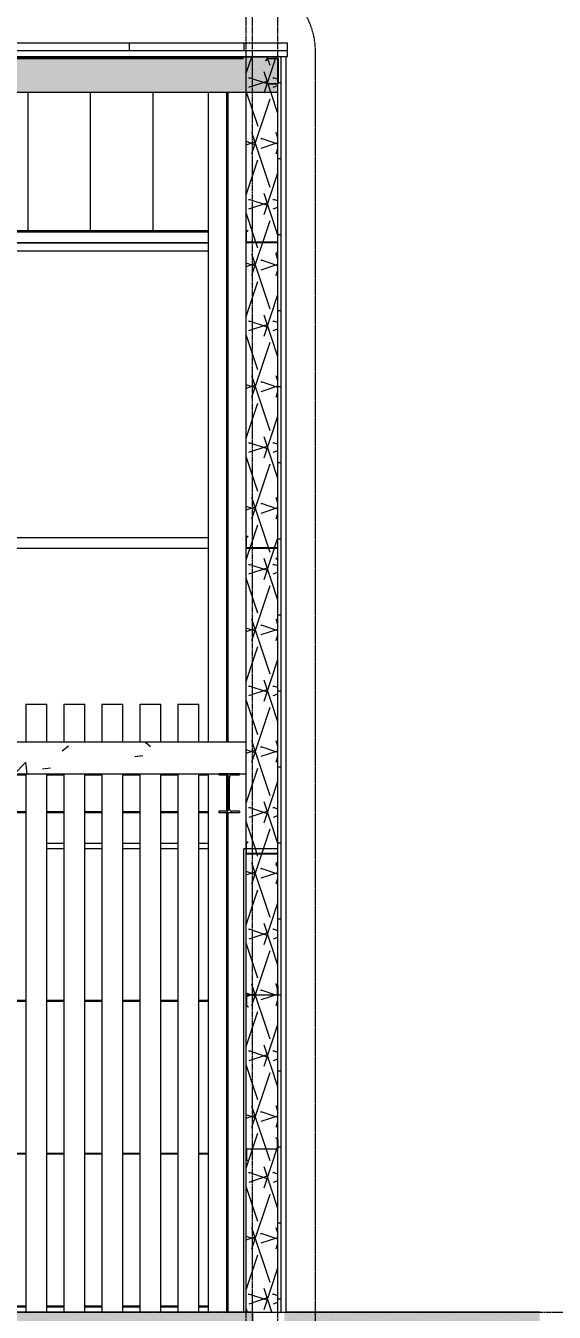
# Model space of a CAD drawing. Header units: inches. Extents: x 21386 to 98546, y -290 to 853.
# Drawn here: x 26201.8 to 26368.6, y 0 to 406.1 of the extents above; entities that cross this region are included whole.
import ezdxf

# ---------------------------------------------------------------- set-up
doc = ezdxf.new("R2010")
doc.units = ezdxf.units.IN
doc.header["$MEASUREMENT"] = 0
for name, pattern in [('Dash Dot 3_16_', [0.3125, 0.1875, -0.0625, 0, -0.0625]), ('Grid Line 1_2_', [0.875, 0.5, -0.125, 0.125, -0.125]), ('Hidden 1_8_', [0.1875, 0.125, -0.0625])]:
    doc.linetypes.add(name, pattern=pattern)
for name, color, linetype, lineweight in [('A-ANNO-SYMB', 150, 'Continuous', 9), ('A-CLNG', 13, 'Continuous', 13), ('A-CLNG-PATT', 13, 'Continuous', 25), ('A-FLOR', 192, 'Continuous', 13), ('A-FLOR-LEVL', 51, 'Continuous', 9), ('A-FLOR-PATT', 8, 'Continuous', 25), ('A-ROOF', 132, 'Continuous', 13), ('A-ROOF-PATT', 132, 'Continuous', 13), ('A-WALL', 113, 'Continuous', 13), ('A-WALL-PATT', 111, 'Continuous', 25), ('C-TOPO', 7, 'Continuous', 13), ('E-POWR-CNDT', 130, 'Continuous', 13), ('S-BEAM', 12, 'Continuous', 13), ('S-COLS', 52, 'Continuous', 13), ('S-GRID', 1, 'Continuous', 9)]:
    doc.layers.add(name, color=color, linetype=linetype, lineweight=lineweight)
doc.styles.add('Arial_1', font='arial.ttf', dxfattribs={"height": 23.60479})
pattern_1 = [(50, (22097.104, 100.19), (55.0854, -4.81984), [5.76, -63.36]), (355, (22097.104, 100.19), (-10.6557, 57.7685), [4.608, -50.688]), (100.451, (22101.695, 99.787), (44.4295, 52.94866), [4.895, -53.848]), (46.184, (22097.104, 115.55), (81.9644, -12.7121), [8.64, -95.04]), (96.636, (22103.935, 114.49), (71.7815, 74.8124), [7.343, -80.772]), (351.184, (22097.1, 115.55), (71.782, 74.8124), [6.912, -76.032]), (21, (22104.784, 111.71), (45.84207, -30.92146), [5.76, -63.36]), (326, (22104.784, 111.71), (18.6871, 55.6915), [4.608, -50.688]), (71.451, (22108.605, 109.13), (64.5289, 24.7701), [4.895, -53.848]), (37.5, (22097.104, 100.189), (0.93389, 25.56682), [2.534, -47.539, 2.534, -48.922, -50.88]), (37.5, (22097.104, 100.189), (0.93389, 25.56682), [-101.53, 2.534, -48.346]), (7.5, (22097.104, 100.19), (20.20404, 30.2913), [2.534, -26.803, 2.534, -46.387, -19.392]), (7.5, (22097.104, 100.19), (20.20404, 30.2913), [-78.259, 2.534, -16.858]), (327.5, (22079.978, 100.19), (40.99778, -1.7324), [2.534, -16.666, 2.534, -57.37, -79.488]), (327.5, (22079.978, 100.19), (40.99778, -1.7324), [-79.104, 2.534, -76.954]), (317.5, (22072.298, 100.19), (44.78888, 7.68784), [2.534, -22.426, 2.534, -37.248, -56.448]), (317.5, (22072.298, 100.19), (44.78888, 7.68784), [-64.742, 2.534, -53.914])]
pattern_2 = [(45, (22097.104, 100.19), (-19.00703, 19.00703), []), (45, (22097.104, 128.99), (-19.00703, 19.00703), [])]
pattern_3 = [(161.57, (22098.064, 101.149), (-7.6802237, -0.0009796), [0, -54.643, 6.067, 0]), (18.43, (22096.144, 101.149), (-7.6802237, 0.0009796), [0, -54.643, 6.067, 0]), (108.43, (22098.064, 101.149), (3.8382953, -19.2013653), [18.211, -42.499]), (71.57, (22096.144, 101.149), (3.8382953, 19.2013653), [18.211, -42.499])]
pattern_4 = [(0, (22097.104, 100.19), (0, 24), []), (90, (22097.104, 100.19), (-24, 1e-15), [])]

# ---------------------------------------------------------------- blocks, each defined once
blk = doc.blocks.new('Struct_Xcel_Sports Complex_rvt-1-Building Section - East_West looking North')
at = {"layer": 'A-FLOR-PATT', "lineweight": 9}
h = blk.add_hatch(dxfattribs=at)
h.set_pattern_fill('FP_15', color=256, style=0, pattern_type=2)
h.set_pattern_definition(pattern_1)
h.paths.add_polyline_path([(22772.64, -6), (26273.39, -6), (26273.39, 0), (22772.64, 0), (22772.64, -1.69)], flags=0)
at = {"layer": 'A-FLOR', "color": 7}
for q in [(22772.64, 0), (26273.39, -6)]:
    blk.add_line((26273.39, 0), q, dxfattribs=at)
blk = doc.blocks.new('Girt_Z - 10_D-1351983-Building Section - East_West looking North')
at = {"layer": 'S-BEAM', "lineweight": 9}
h = blk.add_hatch(dxfattribs=at)
h.set_pattern_fill('FP_1', color=8, style=0, pattern_type=2)
h.set_pattern_definition(pattern_2)
h.paths.add_polyline_path([(22819.61, 395.63), (26270.39, 395.63), (26270.39, 395.74), (22783.52, 395.74), (22783.52, 395.63), (22802.07, 395.63)], flags=0)
at = {"layer": 'S-BEAM', "color": 7}
for p, q in [((26270.39, 395.74), (22783.52, 395.74)), ((26270.39, 395.63), (22783.52, 395.63)), ((26270.39, 395.74), (26270.39, 395.63))]:
    blk.add_line(p, q, dxfattribs=at)
blk = doc.blocks.new('W-Wide Flange - W12X26-1530486-Building Section - East_West looking North')
at = {"layer": 'S-BEAM', "lineweight": 9}
h = blk.add_hatch(dxfattribs=at)
h.set_pattern_fill('FP_1', color=8, style=0, pattern_type=2)
h.set_pattern_definition(pattern_2)
h.paths.add_polyline_path([(26262.77, 157.78), (26269.26, 157.78), (26269.26, 158.16), (26262.77, 158.16)], flags=0)
h.paths.add_polyline_path([(26265.39, 169.6), (26269.26, 169.62), (26269.26, 170), (26262.77, 170), (26262.77, 169.62), (26265.22, 169.62)], flags=0)
h.paths.add_polyline_path([(26265.39, 158.18), (26266.47, 158.25), (26266.22, 158.5), (26266.13, 158.84), (26266.19, 169.2), (26266.33, 169.42), (26266.64, 169.6), (26265.56, 169.53), (26265.84, 169.2), (26265.9, 168.94), (26265.88, 158.67), (26265.7, 158.36), (26265.56, 158.25)], flags=0)
at = {"layer": 'S-BEAM', "color": 7}
for p, q in [((26269.26, 170), (26262.77, 170)), ((26262.77, 170), (26262.77, 169.62)), ((26262.77, 169.62), (26265.22, 169.62)), ((26265.9, 168.94), (26265.9, 158.84)), ((26266.13, 158.84), (26266.13, 168.94)), ((26266.81, 169.62), (26269.26, 169.62)), ((26269.26, 169.62), (26269.26, 170)), ((26265.22, 158.16), (26262.77, 158.16)), ((26262.77, 158.16), (26262.77, 157.78)), ((26262.77, 157.78), (26269.26, 157.78)), ((26269.26, 158.16), (26266.81, 158.16)), ((26269.26, 158.16), (26269.26, 157.78))]:
    blk.add_line(p, q, dxfattribs=at)
for centre, start, end in [((26265.22, 168.94), 0, 90), ((26266.81, 168.94), 90, 180), ((26265.22, 158.84), 270, 0), ((26266.81, 158.84), 180, 270)]:
    blk.add_arc(centre, 0.684, start, end, dxfattribs=at)
blk = doc.blocks.new('Girt_Z - 10_D-1223956-Building Section - East_West looking North')
at = {"layer": 'S-BEAM', "color": 8, "lineweight": 9}
for p, q in [((25985.89, 244.56), (26259.39, 244.56)), ((25985.89, 241.19), (26259.39, 241.19))]:
    blk.add_line(p, q, dxfattribs=at)
blk = doc.blocks.new('Girt_Z - 10_D-1772157-Building Section - East_West looking North')
at = {"layer": 'S-BEAM', "color": 8, "lineweight": 9}
for p, q in [((25985.89, 341.54), (26259.39, 341.54)), ((25985.89, 341.06), (26259.39, 341.06)), ((25985.89, 337.69), (26259.39, 337.69)), ((25985.89, 337.61), (26259.39, 337.61))]:
    blk.add_line(p, q, dxfattribs=at)
blk = doc.blocks.new('Girt_Z - 10_D-1223970-Building Section - East_West looking North')
at = {"layer": 'S-BEAM', "color": 7}
for p, q in [((26271.96, 148.54), (26271.39, 148.06)), ((26271.39, 148.06), (26271.39, 144.69)), ((26271.5, 148.01), (26272.04, 148.46)), ((26271.5, 144.87), (26271.5, 148.01)), ((26272.04, 148.46), (26271.96, 148.54)), ((26271.39, 144.69), (26281.2, 144.69)), ((26281.2, 144.8), (26271.58, 144.8)), ((26281.28, 144.61), (26281.28, 141.72)), ((26281.39, 141.67), (26281.39, 144.61)), ((26281.28, 141.72), (26280.75, 141.27)), ((26280.75, 141.27), (26280.82, 141.19)), ((26281.39, 141.67), (26280.82, 141.19))]:
    blk.add_line(p, q, dxfattribs=at)
for centre, radius, start, end in [((26271.58, 144.88), 0.0782, 183.0424, 270), ((26281.2, 144.61), 0.188, 0, 90), ((26281.2, 144.61), 0.0782, 2.1227, 90)]:
    blk.add_arc(centre, radius, start, end, dxfattribs=at)
blk = doc.blocks.new('Girt_Z - 10_D-1223971-Building Section - East_West looking North')
at = {"layer": 'S-BEAM', "lineweight": 9}
h = blk.add_hatch(dxfattribs=at)
h.set_pattern_fill('FP_1', color=8, style=0, pattern_type=2)
h.set_pattern_definition(pattern_2)
h.paths.add_polyline_path([(26280.82, 237.69), (26281.39, 238.17), (26281.39, 241.11), (26281.28, 241.11), (26281.28, 238.22), (26280.75, 237.77)], flags=0)
h.paths.add_polyline_path([(26271.39, 241.19), (26271.5, 241.37), (26271.5, 244.51), (26272.04, 244.96), (26271.96, 245.04), (26271.39, 244.56)], flags=0)
h.paths.add_polyline_path([(26276.25, 241.19), (26281.2, 241.19), (26281.2, 241.3), (26271.58, 241.3), (26271.39, 241.19)], flags=0)
at = {"layer": 'S-BEAM', "color": 7}
for p, q in [((26271.96, 245.04), (26271.39, 244.56)), ((26271.39, 244.56), (26271.39, 241.19)), ((26271.5, 244.51), (26272.04, 244.96)), ((26271.5, 241.37), (26271.5, 244.51)), ((26272.04, 244.96), (26271.96, 245.04)), ((26271.39, 241.19), (26281.2, 241.19)), ((26281.2, 241.3), (26271.58, 241.3)), ((26281.28, 241.11), (26281.28, 238.22)), ((26281.39, 238.17), (26281.39, 241.11)), ((26281.28, 238.22), (26280.75, 237.77)), ((26280.75, 237.77), (26280.82, 237.69)), ((26281.39, 238.17), (26280.82, 237.69))]:
    blk.add_line(p, q, dxfattribs=at)
for centre, radius, start, end in [((26271.58, 241.38), 0.0782, 183.0424, 270), ((26281.2, 241.11), 0.187, 360, 90), ((26281.2, 241.11), 0.0782, 2.1227, 90)]:
    blk.add_arc(centre, radius, start, end, dxfattribs=at)
blk = doc.blocks.new('Girt_C - 8_D-1405508-Building Section - East_West looking North')
at = {"layer": 'S-BEAM', "lineweight": 9}
h = blk.add_hatch(dxfattribs=at)
h.set_pattern_fill('FP_1', color=8, style=0, pattern_type=2)
h.set_pattern_definition(pattern_2)
h.paths.add_polyline_path([(26277.94, 387.74), (26281.26, 387.74), (26281.26, 387.84), (26278, 387.84), (26277.55, 388.38), (26277.46, 388.31)], flags=0)
h.paths.add_polyline_path([(26281.34, 387.92), (26281.44, 387.92), (26281.44, 395.55), (26281.34, 395.55), (26281.34, 388.92)], flags=0)
h.paths.add_polyline_path([(26277.55, 395.1), (26278, 395.63), (26281.26, 395.63), (26281.26, 395.74), (26277.94, 395.74), (26277.46, 395.17)], flags=0)
at = {"layer": 'S-BEAM', "color": 7}
for p, q in [((26277.94, 395.74), (26277.46, 395.17)), ((26277.55, 395.1), (26277.46, 395.17)), ((26278, 395.63), (26277.55, 395.1)), ((26277.94, 395.74), (26281.26, 395.74)), ((26281.26, 395.63), (26278, 395.63)), ((26281.34, 387.92), (26281.34, 395.55)), ((26281.44, 395.55), (26281.44, 387.92)), ((26277.46, 388.31), (26277.55, 388.38)), ((26277.94, 387.74), (26277.46, 388.31)), ((26278, 387.84), (26277.55, 388.38)), ((26281.26, 387.74), (26277.94, 387.74)), ((26278, 387.84), (26281.26, 387.84))]:
    blk.add_line(p, q, dxfattribs=at)
at = {"layer": 'S-BEAM', "color": 8, "lineweight": 9}
blk.add_line((26281.44, 395.55), (26281.44, 395.99), dxfattribs=at)
at = {"layer": 'S-BEAM', "color": 7, "flags": 128}
for points in [[(26281.26, 395.74), (26281.33, 395.73), (26281.39, 395.69), (26281.43, 395.63), (26281.44, 395.55)], [(26281.34, 395.55), (26281.33, 395.59), (26281.3, 395.62), (26281.26, 395.63)], [(26281.44, 387.92), (26281.43, 387.85), (26281.39, 387.79), (26281.33, 387.75), (26281.26, 387.74)], [(26281.26, 387.84), (26281.3, 387.86), (26281.33, 387.88), (26281.34, 387.92)]]:
    blk.add_lwpolyline(points, dxfattribs=at)
blk = doc.blocks.new('Girt_Z - 10_D-1223979-Building Section - East_West looking North')
at = {"layer": 'S-BEAM', "color": 7}
for p, q in [((26271.96, 341.54), (26271.39, 341.06)), ((26271.5, 341.01), (26272.04, 341.46)), ((26272.04, 341.46), (26271.96, 341.54)), ((26271.39, 341.06), (26271.39, 337.69)), ((26271.39, 337.69), (26281.2, 337.69)), ((26271.5, 337.87), (26271.5, 341.01)), ((26281.2, 337.8), (26271.58, 337.8)), ((26281.28, 337.61), (26281.28, 334.72)), ((26281.39, 334.67), (26281.39, 337.61)), ((26281.28, 334.72), (26280.75, 334.27)), ((26280.75, 334.27), (26280.82, 334.19)), ((26281.39, 334.67), (26280.82, 334.19))]:
    blk.add_line(p, q, dxfattribs=at)
for centre, radius, start, end in [((26271.58, 337.88), 0.0782, 183.0424, 270), ((26281.2, 337.61), 0.187, 360, 90), ((26281.2, 337.61), 0.0782, 2.1227, 90)]:
    blk.add_arc(centre, radius, start, end, dxfattribs=at)
blk = doc.blocks.new('Girt_Z - 10_D-1239982-Building Section - East_West looking North')
at = {"layer": 'S-BEAM', "lineweight": 9}
h = blk.add_hatch(dxfattribs=at)
h.set_pattern_fill('FP_1', color=8, style=0, pattern_type=2)
h.set_pattern_definition(pattern_2)
h.paths.add_polyline_path([(26271.96, 96.32), (26272.04, 96.41), (26271.5, 96.86), (26271.5, 100), (26271.39, 100.18), (26271.39, 96.8)], flags=0)
h.paths.add_polyline_path([(26271.58, 100.07), (26281.2, 100.07), (26281.2, 100.18), (26271.39, 100.18)], flags=0)
h.paths.add_polyline_path([(26281.28, 100.25), (26281.39, 100.26), (26281.39, 103.2), (26280.82, 103.68), (26280.75, 103.59), (26281.28, 103.14)], flags=0)
at = {"layer": 'S-BEAM', "color": 7}
for p, q in [((26280.75, 103.59), (26280.82, 103.68)), ((26281.28, 103.14), (26280.75, 103.59)), ((26281.39, 103.2), (26280.82, 103.68)), ((26281.28, 100.25), (26281.28, 103.14)), ((26281.39, 103.2), (26281.39, 100.26)), ((26271.39, 96.8), (26271.39, 100.18)), ((26271.39, 100.18), (26281.2, 100.18)), ((26271.5, 100), (26271.5, 96.86)), ((26281.2, 100.07), (26271.58, 100.07)), ((26271.96, 96.32), (26271.39, 96.8)), ((26271.5, 96.86), (26272.04, 96.41)), ((26272.04, 96.41), (26271.96, 96.32))]:
    blk.add_line(p, q, dxfattribs=at)
for centre, radius, start, end in [((26271.58, 99.99), 0.0782, 90, 176.9576), ((26281.2, 100.26), 0.188, 270, 0), ((26281.2, 100.26), 0.0782, 270, 357.8773)]:
    blk.add_arc(centre, radius, start, end, dxfattribs=at)
blk = doc.blocks.new('Girt_Z - 10_D-1236892-Building Section - East_West looking North')
at = {"layer": 'S-BEAM', "lineweight": 9}
h = blk.add_hatch(dxfattribs=at)
h.set_pattern_fill('FP_1', color=8, style=0, pattern_type=2)
h.set_pattern_definition(pattern_2)
h.paths.add_polyline_path([(26271.96, 47.7), (26272.04, 47.78), (26271.5, 48.23), (26271.5, 51.37), (26271.39, 51.55), (26271.39, 48.18)], flags=0)
h.paths.add_polyline_path([(26281.2, 51.45), (26281.2, 51.55), (26271.39, 51.55), (26271.58, 51.45)], flags=0)
h.paths.add_polyline_path([(26281.28, 51.63), (26281.39, 51.63), (26281.39, 54.57), (26280.82, 55.05), (26280.75, 54.97), (26281.28, 54.52)], flags=0)
at = {"layer": 'S-BEAM', "color": 7}
for p, q in [((26280.75, 54.97), (26280.82, 55.05)), ((26281.28, 54.52), (26280.75, 54.97)), ((26281.39, 54.57), (26280.82, 55.05)), ((26281.28, 51.63), (26281.28, 54.52)), ((26281.39, 54.57), (26281.39, 51.63)), ((26271.39, 48.18), (26271.39, 51.55)), ((26271.39, 51.55), (26281.2, 51.55)), ((26271.5, 51.37), (26271.5, 48.23)), ((26281.2, 51.45), (26271.58, 51.45)), ((26271.96, 47.7), (26271.39, 48.18)), ((26271.5, 48.23), (26272.04, 47.78)), ((26272.04, 47.78), (26271.96, 47.7))]:
    blk.add_line(p, q, dxfattribs=at)
for centre, radius, start, end in [((26271.58, 51.37), 0.0782, 90, 176.9576), ((26281.2, 51.63), 0.187, 270, 360), ((26281.2, 51.63), 0.0782, 270, 357.8773)]:
    blk.add_arc(centre, radius, start, end, dxfattribs=at)
blk = doc.blocks.new('W-Wide Flange-Column - B1_I-1389345-Building Section - East_West looking North')
at = {"layer": 'S-COLS', "color": 8, "linetype": 'Hidden 1_8_', "lineweight": 9}
for p, q in [((26265.23, 180), (26265.23, 385.02)), ((26265.55, 385.02), (26265.55, 180)), ((26265.23, 158.16), (26265.23, 169.62)), ((26265.55, 169.53), (26265.55, 158.25)), ((26265.23, 0), (26265.23, 157.78)), ((26265.55, 157.78), (26265.55, 0))]:
    blk.add_line(p, q, dxfattribs=at)
blk = doc.blocks.new('W-Wide Flange - W12X22-1624375-Building Section - East_West looking North')
at = {"layer": 'S-BEAM', "color": 8, "lineweight": 9}
for p, q in [((26201.8, 169.57), (25985.89, 169.57)), ((26040.89, 170), (25996.39, 170)), ((26213.8, 169.57), (26208.42, 169.57)), ((26225.8, 169.57), (26220.42, 169.57)), ((26237.8, 169.57), (26232.42, 169.57)), ((26249.8, 169.57), (26244.42, 169.57)), ((26259.39, 169.57), (26256.42, 169.57)), ((25985.89, 158.12), (26008.2, 158.12)), ((26008.2, 157.7), (25985.89, 157.7)), ((26009.45, 158.12), (26027.83, 158.12)), ((26027.83, 157.7), (26009.45, 157.7)), ((26029.08, 158.12), (26201.8, 158.12)), ((26201.8, 157.7), (26029.08, 157.7)), ((26208.41, 158.12), (26213.8, 158.12)), ((26213.8, 157.7), (26208.41, 157.7)), ((26220.41, 158.12), (26225.8, 158.12)), ((26225.8, 157.7), (26220.41, 157.7)), ((26232.41, 158.12), (26237.8, 158.12)), ((26237.8, 157.7), (26232.41, 157.7)), ((26244.41, 158.12), (26249.8, 158.12)), ((26249.8, 157.7), (26244.41, 157.7)), ((26256.41, 158.12), (26259.39, 158.12)), ((26259.39, 157.7), (26256.41, 157.7))]:
    blk.add_line(p, q, dxfattribs=at)
blk = doc.blocks.new('Girt_Z - 10_D-1732871-Building Section - East_West looking North')
at = {"layer": 'S-BEAM', "color": 8, "lineweight": 9}
for p, q in [((26208.43, 148.06), (26213.8, 148.06)), ((26220.43, 148.06), (26225.8, 148.06)), ((26232.43, 148.06), (26237.8, 148.06)), ((26244.43, 148.06), (26249.8, 148.06)), ((26256.43, 148.06), (26259.39, 148.06))]:
    blk.add_line(p, q, dxfattribs=at)

msp = doc.modelspace()

# ---------------------------------------------------------------- hatches: boundary and pattern name
at = {"layer": 'A-CLNG-PATT', "lineweight": 9}
h = msp.add_hatch(dxfattribs=at)
h.set_pattern_fill('FP_5', color=8, style=0, pattern_type=2)
h.set_pattern_definition(pattern_3)
h.paths.add_polyline_path([(26281.39, 385.02), (26281.39, 396.28), (22791.52, 396.28), (22791.52, 385.02), (26223.61, 385.02)], flags=0)
at = {"layer": 'A-ROOF-PATT', "lineweight": 9}
h = msp.add_hatch(dxfattribs=at)
h.set_pattern_fill('FP_3', color=8, style=0, pattern_type=2)
h.set_pattern_definition([(90, (-1.735, 1279.063), (-36.188, 2e-15), [])])
h.paths.add_polyline_path([(26284.39, 398.36), (26284.39, 400.65), (22777.64, 400.65), (22777.64, 398.36), (26223.61, 398.36)], flags=0)
h = msp.add_hatch(dxfattribs=at)
h.set_pattern_fill('FP_15', color=8, style=0, pattern_type=2)
h.set_pattern_definition(pattern_1)
h.paths.add_polyline_path([(26188.52, 170), (26271.39, 170), (26271.39, 180), (26040.89, 180), (26040.89, 170), (26153.43, 170)], flags=0)
h.paths.add_polyline_path([(25980.89, 170), (25996.39, 170), (25996.39, 180), (25980.89, 180), (25980.89, 174.09)], flags=0)
at = {"layer": 'A-WALL-PATT', "lineweight": 9}
h = msp.add_hatch(dxfattribs=at)
h.set_pattern_fill('FP_5', color=8, style=0, pattern_type=2)
h.set_pattern_definition(pattern_3)
h.paths.add_polyline_path([(26276.25, 146.25), (26281.39, 146.25), (26281.39, 396.36), (26271.39, 396.36), (26271.39, 146.25)], flags=0)
h = msp.add_hatch(dxfattribs=at)
h.set_pattern_fill('FP_6', color=8, style=0, pattern_type=2)
h.set_pattern_definition(pattern_4)
h.paths.add_polyline_path([(26282.39, 146.25), (26282.39, 396.36), (26281.39, 396.36), (26281.39, 146.25)], flags=0)
h = msp.add_hatch(dxfattribs=at)
h.set_pattern_fill('FP_11', color=8, style=0, pattern_type=2)
h.set_pattern_definition([(90, (26281.328, 0), (-19.685, 1e-15), [])])
h.paths.add_polyline_path([(22791.39, 337.69), (22791.28, 337.87), (22791.2, 341.08), (22790.75, 341.46), (22790.82, 341.54), (22791.39, 341.06), (22791.39, 388.92), (22791.52, 388.92), (22791.52, 389.49), (22785.32, 389.49), (22785.23, 388.21), (22784.78, 387.74), (22784.14, 387.74), (22784.14, 337.8), (22791.28, 337.75)], flags=0)
h.paths.add_polyline_path([(22791.39, 335.58), (22791.39, 337.69), (22784.14, 337.69), (22784.14, 335.58), (22784.52, 335.58)], flags=0)
h.paths.add_polyline_path([(25662.13, 341.54), (25686.39, 341.54), (25686.39, 385.02), (25406.89, 385.02), (25406.89, 341.54), (25521.76, 341.54)], flags=0)
h.paths.add_polyline_path([(26258.7, 341.54), (26259.39, 341.54), (26259.39, 385.02), (25985.89, 385.02), (25985.89, 341.54), (26223.61, 341.54)], flags=0)
h.paths.add_polyline_path([(25802.5, 341.54), (25975.89, 341.54), (25975.89, 385.02), (25696.39, 385.02), (25696.39, 341.54)], flags=0)
h.paths.add_polyline_path([(25396.89, 341.54), (25396.89, 385.02), (25117.39, 385.02), (25117.39, 341.54), (25241.01, 341.54)], flags=0)
h.paths.add_polyline_path([(22799.39, 341.54), (23080.89, 341.54), (23080.89, 385.02), (22799.39, 385.02), (22799.39, 349.86)], flags=0)
h.paths.add_polyline_path([(25107.39, 341.54), (25107.39, 385.02), (24827.89, 385.02), (24827.89, 341.54), (25100.64, 341.54)], flags=0)
h.paths.add_polyline_path([(23090.89, 341.54), (23370.39, 341.54), (23370.39, 385.02), (23090.89, 385.02), (23090.89, 383.85)], flags=0)
h.paths.add_polyline_path([(23411.37, 341.54), (23629.22, 341.54), (23659.89, 382.75), (23659.89, 385.02), (23380.39, 385.02), (23380.39, 383.17), (23405.18, 349.86)], flags=0)
h.paths.add_polyline_path([(23380.39, 341.54), (23410.13, 341.54), (23380.39, 381.5), (23380.39, 349.86)], flags=0)
h.paths.add_polyline_path([(24786.79, 341.54), (24787.28, 341.54), (24817.89, 382.68), (24817.89, 385.02), (24538.39, 385.02), (24538.39, 383.1), (24569.32, 341.54), (24767.02, 341.54)], flags=0)
h.paths.add_polyline_path([(24788.52, 341.54), (24817.89, 341.54), (24817.89, 381), (24794.71, 349.86)], flags=0)
h.paths.add_polyline_path([(24567.58, 341.54), (24568.07, 341.54), (24538.39, 381.42), (24538.39, 341.54), (24539.16, 341.54)], flags=0)
h.paths.add_polyline_path([(24528.39, 341.54), (24528.39, 385.02), (24248.89, 385.02), (24248.89, 341.54), (24468.97, 341.54)], flags=0)
h.paths.add_polyline_path([(23669.89, 341.54), (23949.39, 341.54), (23949.39, 385.02), (23669.89, 385.02), (23669.89, 349.86)], flags=0)
h.paths.add_polyline_path([(23630.47, 341.54), (23659.89, 341.54), (23659.89, 381.08), (23636.65, 349.86)], flags=0)
h.paths.add_polyline_path([(24238.89, 341.54), (24238.89, 385.02), (23959.39, 385.02), (23959.39, 341.54), (24118.05, 341.54)], flags=0)
h = msp.add_hatch(dxfattribs=at)
h.set_pattern_fill('FP_14', color=8, style=0, pattern_type=2)
h.set_pattern_definition([(90, (26084.26, 194.75), (-193, -193), [48, -145]), (180, (26084.26, 194.75), (-2e-14, -193), [96.25, -96.75]), (270, (25988.01, 242.75), (-193, -193), [48, -145]), (180, (26084.26, 242.75), (-2e-14, -193), [96.25, -96.75]), (270, (25987.76, 242.75), (-193, -193), [48, -145]), (180, (25987.76, 242.75), (-2e-14, -193), [96.25, -96.75]), (90, (25891.51, 194.75), (-193, -193), [48, -145]), (180, (25987.76, 194.75), (-2e-14, -193), [96.25, -96.75]), (90, (26036.26, 243), (-193, -193), [48, -145]), (180, (26084.51, 243), (-2e-14, -193), [48.25, -144.75]), (180, (26084.51, 291), (-2e-14, -193), [48.25, -144.75]), (90, (25939.76, 243), (-193, -193), [48, -145]), (180, (26036.01, 243), (-2e-14, -193), [96.25, -96.75]), (270, (26036.01, 291), (-193, -193), [48, -145]), (180, (26036.01, 291), (-2e-14, -193), [96.25, -96.75]), (180, (25939.51, 243), (-2e-14, -193), [48, -145]), (270, (25939.51, 291), (-193, -193), [48, -145]), (180, (25939.51, 291), (-2e-14, -193), [48, -145]), (90, (26084.26, 291.25), (-193, -193), [48, -145]), (180, (26084.26, 291.25), (-2e-14, -193), [96.25, -96.75]), (270, (25988.01, 339.25), (-193, -193), [48, -145]), (180, (26084.26, 339.25), (-2e-14, -193), [96.25, -96.75]), (270, (25987.76, 339.25), (-193, -193), [48, -145]), (180, (25987.76, 339.25), (-2e-14, -193), [96.25, -96.75]), (270, (25891.51, 339.25), (-193, -193), [48, -145]), (180, (25987.76, 291.25), (-2e-14, -193), [96.25, -96.75]), (90, (26036.26, 339.5), (-193, -193), [48, -145]), (180, (26084.51, 339.5), (-2e-14, -193), [48.25, -144.75]), (180, (26084.51, 387.5), (-2e-14, -193), [48.25, -144.75]), (90, (25939.76, 339.5), (-193, -193), [48, -145]), (180, (26036.01, 339.5), (-2e-14, -193), [96.25, -96.75]), (270, (26036.01, 387.5), (-193, -193), [48, -145]), (180, (26036.01, 387.5), (-2e-14, -193), [96.25, -96.75]), (180, (25939.51, 339.5), (-2e-14, -193), [48, -145]), (270, (25939.51, 387.5), (-193, -193), [48, -145]), (180, (25939.51, 387.5), (-2e-14, -193), [48, -145])])
h.paths.add_polyline_path([(25985.89, 0), (26007.95, 0), (26007.95, 0.19), (26008.2, 0.19), (26008.2, 73.19), (26007.7, 73.19), (26007.7, 76.19), (26008.2, 76.19), (26008.2, 144.87), (26007.7, 144.87), (26007.7, 146.25), (25985.89, 146.25), (25985.89, 76.43)], flags=0)
h.paths.add_polyline_path([(26259.39, 0), (26259.39, 146.25), (26256.43, 146.25), (26256.43, 0), (26258.7, 0)], flags=0)
h.paths.add_polyline_path([(26029.33, 0), (26201.8, 0), (26201.8, 146.25), (26029.58, 146.25), (26029.58, 144.87), (26029.08, 144.87), (26029.08, 76.19), (26029.58, 76.19), (26029.58, 73.19), (26029.08, 73.19), (26029.08, 0.19), (26029.33, 0.19)], flags=0)
h.paths.add_polyline_path([(26244.43, 0), (26249.8, 0), (26249.8, 146.25), (26244.43, 146.25), (26244.43, 13.24)], flags=0)
h.paths.add_polyline_path([(26009.45, 0), (26027.83, 0), (26027.83, 10.75), (26009.45, 10.75)], flags=0)
h.paths.add_polyline_path([(26213.8, 0), (26213.8, 146.25), (26208.43, 146.25), (26208.43, 0)], flags=0)
h.paths.add_polyline_path([(26220.43, 0), (26225.8, 0), (26225.8, 146.25), (26220.43, 146.25), (26220.43, 17.84)], flags=0)
h.paths.add_polyline_path([(26232.43, 0), (26237.8, 0), (26237.8, 146.25), (26232.43, 146.25), (26232.43, 17.84)], flags=0)
h.paths.add_polyline_path([(26027.83, 12), (26027.83, 22.75), (26009.45, 22.75), (26009.45, 12)], flags=0)
h.paths.add_polyline_path([(26009.45, 24), (26027.83, 24), (26027.83, 34.75), (26009.45, 34.75)], flags=0)
h.paths.add_polyline_path([(26009.45, 36), (26027.83, 36), (26027.83, 46.75), (26009.45, 46.75)], flags=0)
h.paths.add_polyline_path([(26027.83, 48), (26027.83, 58.75), (26009.45, 58.75), (26009.45, 48)], flags=0)
h.paths.add_polyline_path([(26009.45, 60), (26027.83, 60), (26027.83, 70.75), (26009.45, 70.75)], flags=0)
h.paths.add_polyline_path([(26027.7, 72), (26027.83, 72), (26027.83, 73.19), (26009.45, 73.19), (26009.45, 72), (26009.58, 72)], flags=0)
h.paths.add_polyline_path([(26027.7, 76.19), (26027.83, 76.19), (26027.83, 82.75), (26009.45, 82.75), (26009.45, 76.19), (26009.58, 76.19)], flags=0)
h.paths.add_polyline_path([(26009.45, 84), (26027.83, 84), (26027.83, 94.75), (26009.45, 94.75)], flags=0)
h.paths.add_polyline_path([(26009.45, 96), (26027.83, 96), (26027.83, 106.75), (26009.45, 106.75)], flags=0)
h.paths.add_polyline_path([(26009.45, 108), (26027.83, 108), (26027.83, 118.75), (26009.45, 118.75), (26009.45, 115.49)], flags=0)
h.paths.add_polyline_path([(26027.83, 120), (26027.83, 130.75), (26009.45, 130.75), (26009.45, 120), (26013.05, 120)], flags=0)
h.paths.add_polyline_path([(26009.45, 132), (26027.83, 132), (26027.83, 142.75), (26009.45, 142.75)], flags=0)
h.paths.add_polyline_path([(26027.7, 144), (26027.83, 144), (26027.83, 144.87), (26009.45, 144.87), (26009.45, 144), (26013.05, 144)], flags=0)
h = msp.add_hatch(dxfattribs=at)
h.set_pattern_fill('FP_5', color=8, style=0, pattern_type=2)
h.set_pattern_definition(pattern_3)
h.paths.add_polyline_path([(26281.39, 0), (26281.39, 146.25), (26271.39, 146.25), (26271.39, 0)], flags=0)
h = msp.add_hatch(dxfattribs=at)
h.set_pattern_fill('FP_6', color=8, style=0, pattern_type=2)
h.set_pattern_definition(pattern_4)
h.paths.add_polyline_path([(26282.39, 0), (26282.39, 146.25), (26281.39, 146.25), (26281.39, 0)], flags=0)
at = {"layer": 'C-TOPO', "lineweight": 9}
h = msp.add_hatch(dxfattribs=at)
h.set_pattern_fill('FP_2', color=8, style=0, pattern_type=2)
h.set_pattern_definition([(0, (22097.104, 100.19), (48, 48), [48, -48]), (0, (22097.104, 118.19), (48, 48), [48, -48]), (0, (22097.104, 136.19), (48, 48), [48, -48]), (90, (22103.104, 142.19), (-48, 48), [48, -48]), (90, (22121.104, 142.19), (-48, 48), [48, -48]), (90, (22139.104, 142.19), (-48, 48), [48, -48])])
h.paths.add_polyline_path([(24533.34, -79.81), (26363.98, -79.81), (26363.98, 0), (26283.39, 0), (26283.39, -36), (26326.39, -36), (26326.39, -60), (26206.39, -60), (26206.39, -36), (26273.39, -36), (26273.39, -6), (22772.64, -6), (22772.64, -36), (22837.39, -36), (22837.39, -60), (22772.64, -60), (22772.64, -79.81), (24526.02, -79.81)], flags=0)
h.paths.add_polyline_path([(23724.89, -60), (23604.89, -60), (23604.89, -36), (23724.89, -36)], flags=0)
h.paths.add_polyline_path([(25052.39, -60), (25052.39, -36), (25172.39, -36), (25172.39, -60)], flags=0)
h.paths.add_polyline_path([(23894.39, -60), (23894.39, -36), (24014.39, -36), (24014.39, -60), (23978.31, -60)], flags=0)
h.paths.add_polyline_path([(25341.89, -60), (25341.89, -36), (25461.89, -36), (25461.89, -60)], flags=0)
h.paths.add_polyline_path([(23315.39, -60), (23315.39, -36), (23435.39, -36), (23435.39, -60), (23324.21, -60)], flags=0)
h.paths.add_polyline_path([(25631.39, -60), (25631.39, -36), (25751.39, -36), (25751.39, -60)], flags=0)
h.paths.add_polyline_path([(24882.89, -60), (24762.89, -60), (24762.89, -36), (24882.89, -36)], flags=0)
h.paths.add_polyline_path([(25920.89, -60), (25920.89, -36), (26040.89, -36), (26040.89, -60)], flags=0)
h.paths.add_polyline_path([(24183.89, -60), (24183.89, -36), (24303.89, -36), (24303.89, -60)], flags=0)
h.paths.add_polyline_path([(24568.31, -60), (24473.39, -60), (24473.39, -36), (24593.39, -36), (24593.39, -60)], flags=0)
h.paths.add_polyline_path([(23135.45, -60), (23025.89, -60), (23025.89, -36), (23145.89, -36), (23145.89, -60)], flags=0)

# ---------------------------------------------------------------- linework, layer by layer
at = {"layer": 'A-ANNO-SYMB', "linetype": 'Dash Dot 3_16_'}
msp.add_line((26293.24, -31.34), (26293.24, 397.79), dxfattribs=at)
msp.add_arc((26269.24, 397.79), 24, 0, 90, dxfattribs=at)
at = {"layer": 'A-CLNG', "color": 7}
for p, q in [((22791.52, 396.28), (26281.39, 396.28)), ((26281.39, 385.02), (22791.52, 385.02))]:
    msp.add_line(p, q, dxfattribs=at)
at = {"layer": 'A-ROOF', "color": 8, "lineweight": 9}
for p, q in [((26284.39, 400.65), (22777.64, 400.65)), ((26284.39, 398.36), (26284.39, 400.65))]:
    msp.add_line(p, q, dxfattribs=at)
at = {"layer": 'A-ROOF', "color": 7}
for p, q in [((22777.64, 398.36), (26284.39, 398.36)), ((26284.39, 396.36), (26284.39, 398.36)), ((26271.39, 396.36), (22777.64, 396.36)), ((26284.39, 396.36), (26283.89, 396.36)), ((26271.39, 180), (26040.89, 180)), ((26040.89, 170), (26271.39, 170))]:
    msp.add_line(p, q, dxfattribs=at)
at = {"layer": 'A-WALL', "color": 7}
for p, q in [((26283.89, 396.36), (26271.39, 396.36)), ((26271.39, 0), (26271.39, 396.28)), ((26281.39, 0), (26281.39, 396.28)), ((26282.39, 0), (26282.39, 396.36)), ((26283.89, 396.36), (26283.89, 0)), ((26270.64, 0), (26270.64, 146.25)), ((26281.39, 146.25), (26270.64, 146.25)), ((26270.64, 0), (26283.89, 0))]:
    msp.add_line(p, q, dxfattribs=at)
at = {"layer": 'A-WALL', "color": 8, "lineweight": 9}
for p, q in [((26259.39, 335), (25985.89, 335)), ((26213.8, 146.25), (26208.43, 146.25)), ((26225.8, 146.25), (26220.43, 146.25)), ((26237.8, 146.25), (26232.43, 146.25)), ((26249.8, 146.25), (26244.43, 146.25)), ((26259.39, 146.25), (26256.43, 146.25))]:
    msp.add_line(p, q, dxfattribs=at)
at = {"layer": 'C-TOPO'}
msp.add_line((26363.98, 0), (26283.89, 0), dxfattribs=at)
at = {"layer": 'C-TOPO', "color": 8, "lineweight": 9}
msp.add_line((26363.98, 0), (26283.89, 0), dxfattribs=at)
at = {"layer": 'E-POWR-CNDT', "color": 8, "lineweight": 9}
for p, q in [((26201.8, 192), (26201.8, 180)), ((26201.8, 192), (26208.43, 192)), ((26208.43, 180), (26208.43, 192)), ((26213.8, 192), (26213.8, 180)), ((26213.8, 192), (26220.43, 192)), ((26220.43, 180), (26220.43, 192)), ((26225.8, 192), (26225.8, 180)), ((26225.8, 192), (26232.43, 192)), ((26232.43, 180), (26232.43, 192)), ((26237.8, 192), (26237.8, 180)), ((26237.8, 192), (26244.43, 192)), ((26244.43, 180), (26244.43, 192)), ((26249.8, 192), (26249.8, 180)), ((26249.8, 192), (26256.43, 192)), ((26256.43, 180), (26256.43, 192)), ((26201.8, 170), (26201.8, 0)), ((26208.43, 0), (26208.43, 170)), ((26213.8, 170), (26213.8, 0)), ((26220.43, 0), (26220.43, 170)), ((26225.8, 170), (26225.8, 0)), ((26232.43, 0), (26232.43, 170)), ((26237.8, 170), (26237.8, 0)), ((26244.43, 0), (26244.43, 170)), ((26249.8, 170), (26249.8, 0)), ((26256.43, 0), (26256.43, 170))]:
    msp.add_line(p, q, dxfattribs=at)
at = {"layer": 'S-COLS', "color": 8, "lineweight": 9}
for p, q in [((26259.39, 385.02), (26259.39, 180)), ((26259.39, 170), (26259.39, 0))]:
    msp.add_line(p, q, dxfattribs=at)
at = {"layer": 'S-GRID', "linetype": 'Grid Line 1_2_'}
for p, q in [((26271.39, -273.16), (26271.39, 671.89)), ((26273.39, -273.16), (26273.39, 671.89)), ((26281.39, -273.16), (26281.39, 671.89)), ((26281.39, -273.16), (26281.39, 671.89))]:
    msp.add_line(p, q, dxfattribs=at)

# ---------------------------------------------------------------- block references
at = {"lineweight": 5}
msp.add_blockref('Struct_Xcel_Sports Complex_rvt-1-Building Section - East_West looking North', (0, 0), dxfattribs=at)
at = {"layer": 'S-BEAM', "color": 8, "lineweight": 9}
for name in ['Girt_Z - 10_D-1351983-Building Section - East_West looking North', 'Girt_Z - 10_D-1772157-Building Section - East_West looking North', 'Girt_Z - 10_D-1223979-Building Section - East_West looking North', 'Girt_Z - 10_D-1223956-Building Section - East_West looking North', 'Girt_Z - 10_D-1223971-Building Section - East_West looking North', 'W-Wide Flange - W12X22-1624375-Building Section - East_West looking North', 'W-Wide Flange - W12X26-1530486-Building Section - East_West looking North', 'Girt_Z - 10_D-1732871-Building Section - East_West looking North', 'Girt_Z - 10_D-1223970-Building Section - East_West looking North']:
    msp.add_blockref(name, (0, 0), dxfattribs=at)
at = {"layer": 'S-BEAM', "color": 7}
for name in ['Girt_C - 8_D-1405508-Building Section - East_West looking North', 'Girt_Z - 10_D-1239982-Building Section - East_West looking North', 'Girt_Z - 10_D-1236892-Building Section - East_West looking North']:
    msp.add_blockref(name, (0, 0), dxfattribs=at)
at = {"layer": 'S-COLS', "color": 8, "linetype": 'Hidden 1_8_', "lineweight": 9}
msp.add_blockref('W-Wide Flange-Column - B1_I-1389345-Building Section - East_West looking North', (0, 0), dxfattribs=at)

# ---------------------------------------------------------------- next in the draw order: texts
at = {"layer": 'A-FLOR-LEVL', "insert": (26534.62, 29.84), "char_height": 23.6048, "width": 176.256, "attachment_point": 3, "line_spacing_factor": 0.938532, "style": 'Arial_1', "bg_fill": 3, "box_fill_scale": 1.25, "bg_fill_color": 0, "bg_fill_transparency": 0}
msp.add_mtext('First Floor', dxfattribs=at)

# ---------------------------------------------------------------- next in the draw order: linework, layer by layer
at = {"layer": 'A-FLOR-LEVL', "linetype": 'Grid Line 1_2_'}
msp.add_line((21678.64, 0), (26557.32, 0), dxfattribs=at)

doc.saveas('drawing.dxf')
